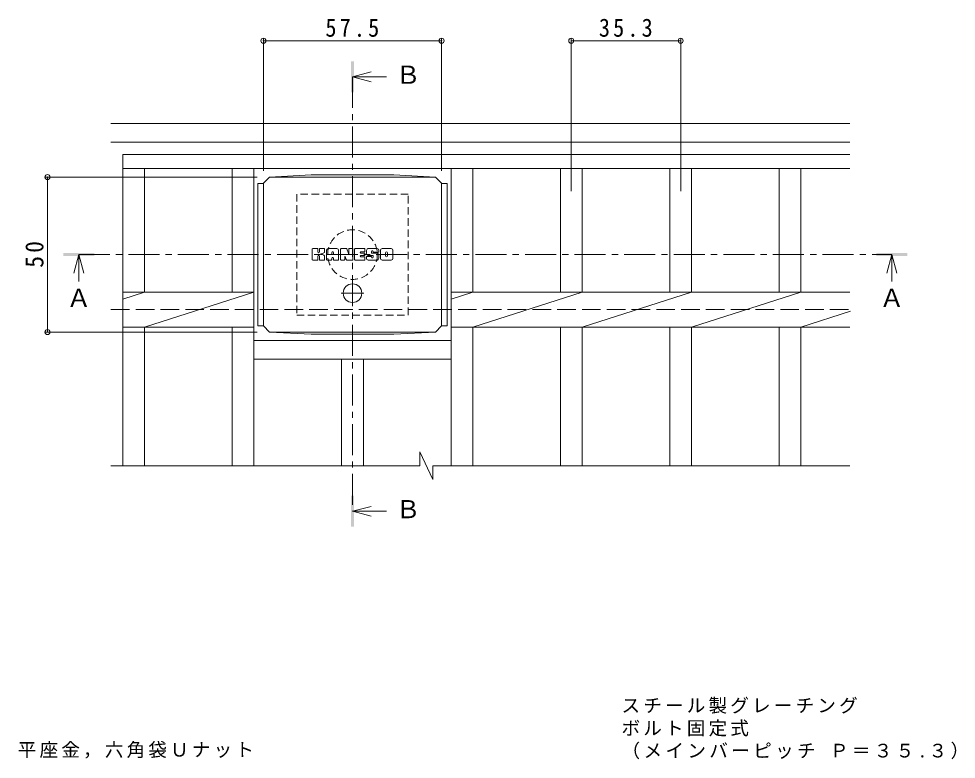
# Model space of a CAD drawing. Units: millimetres, scale not verified. Extents: x -343 to 383, y -270 to 273.
# Drawn here: x -340.2 to -37.7, y -18.2 to 220.7 of the extents above; entities that cross this region are included whole.
import ezdxf
from ezdxf.enums import TextEntityAlignment as Align

# ---------------------------------------------------------------- set-up
doc = ezdxf.new("R2010")
doc.units = ezdxf.units.MM
doc.header["$LTSCALE"] = 2
doc.header["$PDMODE"] = 32
doc.header["$PDSIZE"] = 1.6
for name, pattern in [('CHAIN1', [8, 5, -1, 1, -1]), ('DASHED1', [1.8, 1.2, -0.6]), ('DASHED3', [4, 3, -1])]:
    doc.linetypes.add(name, pattern=pattern)
for name, color, linetype, lineweight in [('D-1', 2, 'Continuous', 18), ('D-2', 3, 'Continuous', 18), ('D-4', 7, 'Continuous', 18), ('D-5', 7, 'Continuous', 18), ('D-8', 4, 'Continuous', 18), ('D-9', 2, 'Continuous', 18), ('D-F', 7, 'Continuous', 18)]:
    doc.layers.add(name, color=color, linetype=linetype, lineweight=lineweight)
doc.styles.add('ＭＳ ゴシック', font='')
doc.styles.get('ＭＳ ゴシック').set_extended_font_data('MS Gothic')

msp = doc.modelspace()

# ---------------------------------------------------------------- linework, layer by layer
at = {"layer": 'D-1'}
for p, q in [((-72.027, 186.86), (-310.449, 186.86)), ((-72.027, 180.86), (-310.449, 180.86))]:
    msp.add_line(p, q, dxfattribs=at)
at = {"layer": 'D-1', "linetype": 'DASHED3'}
msp.add_line((-310.449, 126.86), (-72.027, 126.86), dxfattribs=at)
at = {"layer": 'D-2'}
for p, q in [((-306.609, 176.86), (-72.027, 176.86)), ((-306.609, 176.86), (-306.609, 76.488)), ((-306.609, 172.36), (-72.027, 172.36)), ((-299.609, 172.36), (-299.609, 132.516)), ((-271.309, 172.36), (-271.309, 132.516)), ((-264.309, 172.36), (-264.309, 76.488)), ((-200.709, 172.36), (-200.709, 76.488)), ((-193.709, 172.36), (-193.709, 132.516)), ((-165.409, 172.36), (-165.409, 132.516)), ((-158.409, 172.36), (-158.409, 132.516)), ((-130.109, 172.36), (-130.109, 132.516)), ((-123.109, 172.36), (-123.109, 132.516)), ((-94.809, 172.36), (-94.809, 132.516)), ((-87.809, 172.36), (-87.809, 132.516)), ((-306.609, 130.273), (-299.609, 132.516)), ((-306.609, 132.516), (-264.309, 132.516)), ((-299.609, 121.203), (-264.309, 132.516)), ((-200.709, 130.273), (-193.709, 132.516)), ((-200.709, 132.516), (-72.027, 132.516)), ((-193.709, 121.203), (-158.409, 132.516)), ((-158.409, 121.203), (-123.109, 132.516)), ((-123.109, 121.203), (-87.809, 132.516)), ((-87.809, 121.203), (-71.853, 126.317)), ((-306.609, 121.203), (-264.309, 121.203)), ((-299.609, 121.203), (-299.609, 76.488)), ((-271.309, 121.203), (-271.309, 76.488)), ((-200.709, 121.203), (-72.027, 121.203)), ((-193.709, 121.203), (-193.709, 76.488)), ((-165.409, 121.203), (-165.409, 76.488)), ((-158.409, 121.203), (-158.409, 76.488)), ((-130.109, 121.203), (-130.109, 76.488)), ((-123.109, 121.203), (-123.109, 76.488)), ((-94.809, 121.203), (-94.809, 76.488)), ((-87.809, 121.203), (-87.809, 76.488)), ((-264.309, 116.86), (-200.709, 116.86)), ((-264.309, 110.86), (-200.709, 110.86)), ((-236.009, 110.86), (-236.009, 76.488)), ((-229.009, 110.86), (-229.009, 76.488)), ((-210.742, 76.488), (-310.449, 76.488)), ((-206.601, 72.065), (-206.601, 76.488)), ((-72.027, 76.488), (-206.601, 76.488))]:
    msp.add_line(p, q, dxfattribs=at)
msp.add_lwpolyline([(-206.601, 72.065), (-210.742, 80.985), (-210.742, 76.488)], dxfattribs=at)
at = {"layer": 'D-4'}
for p, q in [((-261.259, 214.173), (-261.259, 171.567)), ((-203.759, 213.573), (-261.259, 213.573)), ((-203.759, 214.173), (-203.759, 171.567)), ((-161.909, 214.173), (-161.909, 165.03)), ((-161.909, 213.573), (-126.609, 213.573)), ((-126.609, 214.173), (-126.609, 165.03)), ((-331.552, 169.61), (-263.259, 169.61)), ((-330.952, 119.61), (-330.952, 169.61)), ((-331.552, 119.61), (-263.259, 119.61))]:
    msp.add_line(p, q, dxfattribs=at)
for p in [(-261.259, 213.573), (-203.759, 213.573), (-161.909, 213.573), (-126.609, 213.573), (-330.952, 169.61), (-330.952, 119.61)]:
    msp.add_point(p, dxfattribs=at)
at = {"layer": 'D-5', "color": 4}
for p, q in [((-232.509, 201.915), (-226.509, 203.515)), ((-232.509, 201.915), (-226.509, 200.315)), ((-232.509, 201.915), (-221.57, 201.915)), ((-320.829, 144.61), (-322.429, 138.61)), ((-320.829, 144.61), (-319.229, 138.61)), ((-320.829, 144.61), (-320.829, 135.961)), ((-58.474, 144.61), (-60.074, 138.61)), ((-58.474, 144.61), (-56.874, 138.61)), ((-58.474, 144.61), (-58.474, 135.961)), ((-232.509, 61.804), (-226.509, 63.404)), ((-232.509, 61.804), (-226.509, 60.204)), ((-232.509, 61.804), (-221.57, 61.804))]:
    msp.add_line(p, q, dxfattribs=at)
at = {"layer": 'D-5', "color": 4, "linetype": 'CHAIN1'}
for p, q in [((-232.509, 201.915), (-232.509, 61.804)), ((-320.829, 144.61), (-58.474, 144.61))]:
    msp.add_line(p, q, dxfattribs=at)
at = {"layer": 'D-5', "color": 4}
for points in [[(-233.009, 196.915), (-232.009, 196.915), (-233.009, 206.915), (-232.009, 206.915)], [(-325.829, 144.11), (-315.829, 144.11), (-325.829, 145.11), (-315.829, 145.11)], [(-63.474, 144.11), (-53.474, 144.11), (-63.474, 145.11), (-53.474, 145.11)], [(-233.009, 56.804), (-232.009, 56.804), (-233.009, 66.804), (-232.009, 66.804)]]:
    msp.add_solid(points, dxfattribs=at)
at = {"layer": 'D-8', "linetype": 'DASHED1'}
for p, q in [((-214.509, 164.11), (-250.509, 164.11)), ((-250.509, 164.11), (-250.509, 125.11))]:
    msp.add_line(p, q, dxfattribs=at)
msp.add_lwpolyline([(-250.509, 125.11), (-214.509, 125.11), (-214.509, 164.11)], dxfattribs=at)
msp.add_circle((-232.509, 144.61), 8, dxfattribs=at)
at = {"layer": 'D-9'}
for p, q in [((-261.259, 167.61), (-259.259, 169.61)), ((-259.259, 169.61), (-245.796, 170.29)), ((-259.259, 169.61), (-205.759, 169.61)), ((-219.223, 170.29), (-245.796, 170.29)), ((-205.759, 169.61), (-219.223, 170.29)), ((-203.759, 167.61), (-205.759, 169.61)), ((-263.062, 167.567), (-263.062, 121.652)), ((-261.259, 167.567), (-263.062, 167.567)), ((-261.259, 121.61), (-261.259, 167.61)), ((-203.759, 121.61), (-203.759, 167.61)), ((-203.759, 167.567), (-201.957, 167.567)), ((-201.957, 167.567), (-201.957, 121.652)), ((-261.259, 121.652), (-263.062, 121.652)), ((-203.759, 121.652), (-201.957, 121.652)), ((-259.259, 119.61), (-205.759, 119.61)), ((-219.223, 118.929), (-245.796, 118.929))]:
    msp.add_line(p, q, dxfattribs=at)
at = {"layer": 'D-9', "linetype": 'CHAIN1'}
for p, q in [((-232.509, 135.841), (-232.509, 128.465)), ((-228.821, 132.153), (-236.197, 132.153))]:
    msp.add_line(p, q, dxfattribs=at)
at = {"layer": 'D-9'}
for points in [[(-261.259, 121.61), (-259.259, 119.61), (-245.796, 118.929)], [(-203.759, 121.61), (-205.759, 119.61), (-219.223, 118.929)]]:
    msp.add_lwpolyline(points, dxfattribs=at)
msp.add_circle((-232.509, 132.153), 3, dxfattribs=at)
at = {"layer": 'D-F'}
for p, q in [((-245.521, 143.011), (-245.521, 146.365)), ((-243.838, 146.522), (-245.363, 146.522)), ((-243.681, 146.365), (-243.681, 145.441)), ((-243.179, 146.365), (-243.179, 145.441)), ((-241.674, 146.522), (-243.021, 146.522)), ((-241.517, 146.365), (-241.517, 145.584)), ((-240.852, 143.011), (-240.852, 145.998)), ((-237.537, 146.522), (-240.328, 146.522)), ((-239.188, 144.727), (-239.188, 145.269)), ((-238.677, 144.727), (-238.677, 145.269)), ((-237.013, 143.011), (-237.013, 145.998)), ((-236.339, 146.365), (-236.339, 143.011)), ((-236.182, 146.522), (-234.478, 146.522)), ((-234.329, 146.413), (-233.85, 144.919)), ((-233.689, 146.365), (-233.689, 144.944)), ((-233.532, 146.522), (-232.511, 146.522)), ((-232.354, 146.365), (-232.354, 143.011)), ((-231.846, 143.011), (-231.846, 146.365)), ((-231.688, 146.522), (-228.667, 146.522)), ((-228.667, 145.53), (-229.784, 145.53)), ((-228.51, 145.688), (-228.51, 146.365)), ((-224.526, 146.522), (-227.578, 146.522)), ((-226.348, 145.179), (-226.348, 145.593)), ((-225.83, 145.5), (-225.83, 145.593)), ((-225.673, 145.343), (-224.002, 145.343)), ((-224.002, 145.998), (-224.002, 145.343)), ((-223.494, 143.378), (-223.494, 145.998)), ((-220.022, 146.522), (-222.97, 146.522)), ((-219.498, 145.998), (-219.498, 143.378)), ((-245.363, 142.854), (-243.838, 142.854)), ((-243.681, 143.011), (-243.681, 144.096)), ((-243.184, 143.011), (-243.184, 144.096)), ((-243.027, 142.854), (-241.671, 142.854)), ((-241.514, 143.011), (-241.514, 143.941)), ((-239.345, 142.854), (-240.694, 142.854)), ((-239.188, 143.011), (-239.188, 143.43)), ((-238.729, 144.675), (-239.135, 144.675)), ((-238.677, 143.011), (-238.677, 143.43)), ((-238.52, 142.854), (-237.17, 142.854)), ((-235.181, 142.854), (-236.182, 142.854)), ((-235.023, 143.011), (-235.023, 143.921)), ((-234.535, 142.967), (-234.826, 143.949)), ((-232.511, 142.854), (-234.384, 142.854)), ((-231.688, 142.854), (-228.68, 142.854)), ((-228.667, 144.285), (-229.79, 144.285)), ((-228.68, 143.857), (-229.79, 143.857)), ((-228.667, 145.091), (-229.784, 145.091)), ((-228.523, 143.011), (-228.523, 143.699)), ((-228.51, 144.442), (-228.51, 144.934)), ((-228.006, 143.866), (-228.006, 143.378)), ((-227.849, 144.023), (-226.496, 144.023)), ((-225.996, 144.353), (-227.578, 144.353)), ((-224.43, 142.854), (-227.483, 142.854)), ((-226.339, 143.866), (-226.339, 143.756)), ((-226.19, 145.022), (-224.43, 145.022)), ((-225.839, 144.196), (-225.839, 143.756)), ((-220.022, 142.854), (-222.97, 142.854)), ((-221.817, 144.176), (-221.817, 145.2)), ((-221.175, 144.176), (-221.175, 145.2))]:
    msp.add_line(p, q, dxfattribs=at)
for centre, radius, start, end in [((-245.363, 146.365), 0.157, 90, 180), ((-243.838, 146.365), 0.157, 0, 90), ((-243.43, 145.441), 0.251, 180, 0), ((-243.021, 146.365), 0.157, 90, 180), ((-242.041, 145.584), 0.524, 299.42073, 0), ((-241.674, 146.365), 0.157, 0, 90), ((-240.328, 145.998), 0.524, 90, 180), ((-238.932, 145.269), 0.255, 0, 180), ((-237.537, 145.998), 0.524, 0, 90), ((-236.182, 146.365), 0.157, 90, 180), ((-234.478, 146.365), 0.157, 17.75635, 90), ((-233.532, 146.365), 0.157, 90, 180), ((-232.511, 146.365), 0.157, 0, 90), ((-231.688, 146.365), 0.157, 90, 180), ((-229.784, 145.311), 0.22, 90, 270), ((-228.667, 146.365), 0.157, 0, 90), ((-228.667, 145.688), 0.157, 270, 0), ((-225.631, 145.438), 2.376, 157.10112, 202.89888), ((-227.578, 146.26), 0.262, 90, 157.10112), ((-226.089, 145.593), 0.259, 0, 180), ((-225.673, 145.5), 0.157, 180, 270), ((-224.526, 145.998), 0.524, 0, 90), ((-222.97, 145.998), 0.524, 90, 180), ((-221.496, 145.2), 0.321, 0, 180), ((-220.022, 145.998), 0.524, 0, 90), ((-245.363, 143.011), 0.157, 180, 270), ((-243.838, 143.011), 0.157, 270, 0), ((-243.433, 144.096), 0.249, 0, 180), ((-243.027, 143.011), 0.157, 180, 270), ((-242.596, 144.767), 0.0878, 97.33171, 266.57183), ((-242.896, 147.1), 2.265, 277.33171, 299.42073), ((-242.699, 143.041), 1.641, 53.71985, 86.57183), ((-242.038, 143.941), 0.524, 0, 53.71985), ((-241.671, 143.011), 0.157, 270, 0), ((-240.694, 143.011), 0.157, 180, 270), ((-239.345, 143.011), 0.157, 270, 0), ((-239.135, 144.727), 0.0524, 180, 270), ((-238.932, 143.43), 0.255, 0, 180), ((-238.729, 144.727), 0.0524, 270, 0), ((-238.52, 143.011), 0.157, 180, 270), ((-237.17, 143.011), 0.157, 270, 0), ((-236.182, 143.011), 0.157, 180, 270), ((-235.181, 143.011), 0.157, 270, 0), ((-234.922, 143.921), 0.101, 16.48875, 180), ((-234.384, 143.011), 0.157, 196.48875, 270), ((-233.771, 144.944), 0.0827, 197.75635, 0), ((-232.511, 143.011), 0.157, 270, 0), ((-231.688, 143.011), 0.157, 180, 270), ((-229.79, 144.071), 0.214, 90, 270), ((-228.68, 143.699), 0.157, 0, 90), ((-228.68, 143.011), 0.157, 270, 0), ((-228.667, 144.934), 0.157, 0, 90), ((-228.667, 144.442), 0.157, 270, 0), ((-227.483, 143.378), 0.524, 180, 270), ((-227.849, 143.866), 0.157, 90, 180), ((-227.578, 144.615), 0.262, 202.89888, 270), ((-226.496, 143.866), 0.157, 0, 90), ((-226.19, 145.179), 0.157, 180, 270), ((-226.089, 143.756), 0.25, 180, 0), ((-225.996, 144.196), 0.157, 0, 90), ((-224.43, 144.76), 0.262, 22.90802, 90), ((-224.43, 143.116), 0.262, 270, 337.09198), ((-226.376, 143.938), 2.374, 337.09198, 22.90802), ((-222.97, 143.378), 0.524, 180, 270), ((-221.496, 144.176), 0.321, 180, 0), ((-220.022, 143.378), 0.524, 270, 0)]:
    msp.add_arc(centre, radius, start, end, dxfattribs=at)

# ---------------------------------------------------------------- texts
at = {"layer": 'D-4', "color": 2, "char_height": 5.865, "attachment_point": 7, "style": 'ＭＳ ゴシック'}
for s, insert in [('\\T1.28;\\W0.9;57.5', (-241.259, 214.773)), ('\\T1.28;\\W0.9;35.3', (-153.009, 214.773))]:
    msp.add_mtext(s, dxfattribs=dict(at, insert=insert))
at = {"layer": 'D-4', "color": 2, "insert": (-332.152, 140.36), "char_height": 5.865, "attachment_point": 7, "rotation": 90, "style": 'ＭＳ ゴシック'}
msp.add_mtext('\\T1.27;\\W0.95;50', dxfattribs=at)
at = {"layer": 'D-5', "color": 2, "style": 'ＭＳ ゴシック'}
for s, p in [('Ｂ', (-218.57, 197.915)), ('Ａ', (-324.829, 125.961)), ('Ａ', (-62.474, 125.961)), ('Ｂ', (-218.57, 57.804))]:
    msp.add_text(s, height=5.865, dxfattribs=at).set_placement(p, align=Align.BOTTOM_LEFT)
at = {"layer": 'D-5', "char_height": 4.399, "attachment_point": 7, "style": 'ＭＳ ゴシック'}
for s, insert in [('\\T1.17;スチール製グレーチング', (-145.698, -3.504)), ('\\T1.17;ボルト固定式', (-145.698, -10.832)), ('\\T1.17;平座金，六角袋Ｕナット', (-340.521, -17.932)), ('\\T1.18;（メインバーピッチ\\~Ｐ＝３５.３）', (-145.698, -18.159))]:
    msp.add_mtext(s, dxfattribs=dict(at, insert=insert))

doc.saveas('drawing.dxf')
